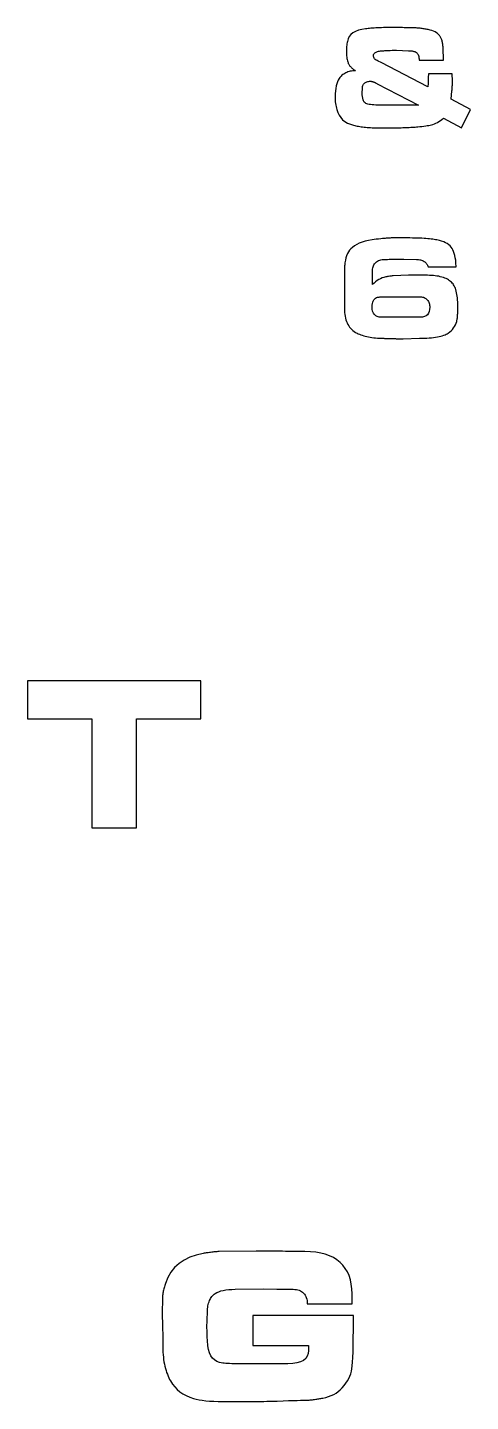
# Model space of a CAD drawing. Header units: metres. Extents: x -11 to 249, y -82 to 6.
# Drawn here: x 82.64 to 97.37, y -39.94 to 5.7 of the extents above; entities that cross this region are included whole.
import ezdxf

# ---------------------------------------------------------------- set-up
doc = ezdxf.new("R2010")
doc.units = ezdxf.units.M

msp = doc.modelspace()

# ---------------------------------------------------------------- linework, layer by layer
for p, q in [((93.4598, 5.52682), (93.3913, 5.46986)), ((93.5425, 5.57443), (93.4598, 5.52682)), ((93.6396, 5.61272), (93.5425, 5.57443)), ((93.7511, 5.64166), (93.6396, 5.61272)), ((93.8768, 5.66127), (93.7511, 5.64166)), ((93.917, 5.6653), (93.8768, 5.66127)), ((93.96, 5.66924), (93.917, 5.6653)), ((94.006, 5.6731), (93.96, 5.66924)), ((94.0549, 5.67688), (94.006, 5.6731)), ((94.1067, 5.68056), (94.0549, 5.67688)), ((94.1614, 5.68416), (94.1067, 5.68056)), ((94.2191, 5.68768), (94.1614, 5.68416)), ((94.2797, 5.69112), (94.2191, 5.68768)), ((94.342, 5.69431), (94.2797, 5.69112)), ((94.405, 5.69707), (94.342, 5.69431)), ((94.4687, 5.6994), (94.405, 5.69707)), ((94.533, 5.70131), (94.4687, 5.6994)), ((94.5979, 5.7028), (94.533, 5.70131)), ((94.6634, 5.70386), (94.5979, 5.7028)), ((94.7296, 5.7045), (94.6634, 5.70386)), ((94.7964, 5.70471), (94.7296, 5.7045)), ((94.8329, 5.70461), (94.7964, 5.70471)), ((94.8718, 5.70432), (94.8329, 5.70461)), ((94.9131, 5.70381), (94.8718, 5.70432)), ((94.9568, 5.70311), (94.9131, 5.70381)), ((95.0029, 5.70221), (94.9568, 5.70311)), ((95.0515, 5.70111), (95.0029, 5.70221)), ((95.1024, 5.69981), (95.0515, 5.70111)), ((95.1558, 5.69832), (95.1024, 5.69981)), ((95.2076, 5.69681), (95.1558, 5.69832)), ((95.2539, 5.69551), (95.2076, 5.69681)), ((95.2946, 5.69441), (95.2539, 5.69551)), ((95.3298, 5.69351), (95.2946, 5.69441)), ((95.3594, 5.69281), (95.3298, 5.69351)), ((95.3835, 5.69231), (95.3594, 5.69281)), ((95.402, 5.69202), (95.3835, 5.69231)), ((95.4507, 5.69168), (95.402, 5.69202)), ((95.486, 5.69098), (95.4507, 5.69168)), ((95.521, 5.68982), (95.486, 5.69098)), ((95.5556, 5.68819), (95.521, 5.68982)), ((95.5898, 5.68608), (95.5556, 5.68819)), ((95.6237, 5.68352), (95.5898, 5.68608)), ((95.6572, 5.6805), (95.6237, 5.68352)), ((95.6902, 5.67699), (95.6572, 5.6805)), ((95.7232, 5.67303), (95.6902, 5.67699)), ((95.7563, 5.66862), (95.7232, 5.67303)), ((95.7895, 5.66373), (95.7563, 5.66862)), ((95.8228, 5.65839), (95.7895, 5.66373)), ((95.8563, 5.65256), (95.8228, 5.65839)), ((95.8899, 5.64629), (95.8563, 5.65256)), ((95.9236, 5.63953), (95.8899, 5.64629)), ((95.9575, 5.63231), (95.9236, 5.63953)), ((96.0221, 5.618), (95.9575, 5.63231)), ((96.0819, 5.60081), (96.0221, 5.618)), ((96.1367, 5.58075), (96.0819, 5.60081)), ((96.1867, 5.55782), (96.1367, 5.58075)), ((96.2317, 5.532), (96.1867, 5.55782)), ((96.2718, 5.5033), (96.2317, 5.532)), ((96.307, 5.47173), (96.2718, 5.5033)), ((93.2439, 5.02995), (93.2414, 4.9843)), ((93.2475, 5.0746), (93.2439, 5.02995)), ((93.2521, 5.11823), (93.2475, 5.0746)), ((93.2577, 5.16083), (93.2521, 5.11823)), ((93.2643, 5.20242), (93.2577, 5.16083)), ((93.2719, 5.243), (93.2643, 5.20242)), ((93.2974, 5.32796), (93.2719, 5.243)), ((93.3372, 5.40358), (93.2974, 5.32796)), ((93.3913, 5.46986), (93.3372, 5.40358)), ((96.3372, 5.43727), (96.307, 5.47173)), ((96.3498, 5.41975), (96.3372, 5.43727)), ((96.3618, 5.40105), (96.3498, 5.41975)), ((96.3732, 5.38115), (96.3618, 5.40105)), ((96.384, 5.36006), (96.3732, 5.38115)), ((96.3942, 5.3378), (96.384, 5.36006)), ((96.4038, 5.31435), (96.3942, 5.3378)), ((96.4129, 5.2897), (96.4038, 5.31435)), ((96.4213, 5.26387), (96.4129, 5.2897)), ((96.4289, 5.23705), (96.4213, 5.26387)), ((96.4355, 5.20937), (96.4289, 5.23705)), ((96.4411, 5.18083), (96.4355, 5.20937)), ((96.4457, 5.15146), (96.4411, 5.18083)), ((96.4493, 5.12125), (96.4457, 5.15146)), ((96.4518, 5.09018), (96.4493, 5.12125)), ((96.4534, 5.05827), (96.4518, 5.09018)), ((96.4539, 5.02551), (96.4534, 5.05827)), ((96.4701, 4.61415), (96.4539, 5.02551)), ((93.2399, 4.93761), (93.2394, 4.88991)), ((93.2394, 4.88991), (93.2401, 4.84442)), ((93.2414, 4.9843), (93.2399, 4.93761)), ((93.2401, 4.84442), (93.2422, 4.80029)), ((93.2422, 4.80029), (93.2458, 4.75751)), ((93.2458, 4.75751), (93.2509, 4.71609)), ((93.2509, 4.71609), (93.2574, 4.67603)), ((93.2574, 4.67603), (93.2653, 4.63733)), ((93.2653, 4.63733), (93.2747, 4.59998)), ((93.2747, 4.59998), (93.2855, 4.564)), ((94.14, 4.76883), (94.1413, 4.78732)), ((94.1425, 4.74046), (94.14, 4.76883)), ((94.1413, 4.78732), (94.1455, 4.80482)), ((94.15, 4.71362), (94.1425, 4.74046)), ((94.1455, 4.80482), (94.1524, 4.82137)), ((94.1625, 4.68831), (94.15, 4.71362)), ((94.1524, 4.82137), (94.162, 4.83693)), ((94.162, 4.83693), (94.1744, 4.85152)), ((94.18, 4.66451), (94.1625, 4.68831)), ((94.1744, 4.85152), (94.1895, 4.86513)), ((94.2025, 4.64224), (94.18, 4.66451)), ((94.1895, 4.86513), (94.2075, 4.87776)), ((94.23, 4.62151), (94.2025, 4.64224)), ((94.2075, 4.87776), (94.2281, 4.88943)), ((94.2281, 4.88943), (94.2514, 4.89992)), ((94.2625, 4.60228), (94.23, 4.62151)), ((94.2514, 4.89992), (94.2774, 4.909)), ((94.3, 4.58459), (94.2625, 4.60228)), ((94.2774, 4.909), (94.3059, 4.91669)), ((94.3977, 4.54123), (94.3, 4.58459)), ((94.3059, 4.91669), (94.337, 4.92297)), ((94.337, 4.92297), (94.3707, 4.92786)), ((94.3707, 4.92786), (94.4069, 4.93135)), ((94.4069, 4.93135), (94.4458, 4.93346)), ((94.4458, 4.93346), (94.4872, 4.93416)), ((94.4872, 4.93416), (94.5157, 4.93715)), ((94.5157, 4.93715), (94.5511, 4.93976)), ((94.5511, 4.93976), (94.5934, 4.94196)), ((94.5934, 4.94196), (94.6425, 4.94376)), ((94.6425, 4.94376), (94.6985, 4.94516)), ((94.6985, 4.94516), (94.7613, 4.94615)), ((94.7613, 4.94615), (94.8311, 4.94675)), ((94.8311, 4.94675), (94.9076, 4.94695)), ((94.9076, 4.94695), (95.301, 4.93416)), ((95.301, 4.93416), (95.3237, 4.93388)), ((95.3237, 4.93388), (95.3457, 4.93304)), ((95.3457, 4.93304), (95.3671, 4.93167)), ((95.3671, 4.93167), (95.3878, 4.92975)), ((95.3878, 4.92975), (95.4078, 4.92726)), ((95.4078, 4.92726), (95.4271, 4.92422)), ((95.4271, 4.92422), (95.4458, 4.92065)), ((95.4458, 4.92065), (95.4637, 4.91652)), ((95.4637, 4.91652), (95.4808, 4.91196)), ((95.4808, 4.91196), (95.4968, 4.90712)), ((95.4968, 4.90712), (95.5117, 4.90198)), ((95.5117, 4.90198), (95.5255, 4.89653)), ((95.5255, 4.89653), (95.5381, 4.89079)), ((95.5381, 4.89079), (95.5497, 4.88475)), ((95.5497, 4.88475), (95.5602, 4.87842)), ((95.5602, 4.87842), (95.5695, 4.8718)), ((95.5695, 4.8718), (95.5899, 4.85294)), ((95.5899, 4.85294), (95.6075, 4.83026)), ((95.6075, 4.83026), (95.6224, 4.80379)), ((95.6224, 4.80379), (95.6346, 4.77348)), ((95.6346, 4.77348), (95.6441, 4.73936)), ((95.6441, 4.73936), (95.6509, 4.70145)), ((95.6509, 4.70145), (95.655, 4.6597)), ((95.655, 4.6597), (95.6563, 4.61415)), ((95.6563, 4.61415), (96.4701, 4.61415)), ((93.0929, 4.1152), (93.0668, 4.09105)), ((93.121, 4.13791), (93.0929, 4.1152)), ((93.1512, 4.15916), (93.121, 4.13791)), ((93.1834, 4.17899), (93.1512, 4.15916)), ((93.2176, 4.19736), (93.1834, 4.17899)), ((93.2536, 4.2139), (93.2176, 4.19736)), ((93.2911, 4.22824), (93.2536, 4.2139)), ((93.2855, 4.564), (93.2943, 4.53802)), ((93.3299, 4.24037), (93.2911, 4.22824)), ((93.2943, 4.53802), (93.3046, 4.51308)), ((93.3046, 4.51308), (93.3164, 4.48914)), ((93.3164, 4.48914), (93.3296, 4.46622)), ((93.3296, 4.46622), (93.3442, 4.44432)), ((93.3702, 4.25031), (93.3299, 4.24037)), ((93.3442, 4.44432), (93.3602, 4.42345)), ((93.3602, 4.42345), (93.3777, 4.40359)), ((93.412, 4.25803), (93.3702, 4.25031)), ((93.3777, 4.40359), (93.3967, 4.38475)), ((93.3967, 4.38475), (93.4103, 4.37045)), ((93.4103, 4.37045), (93.4253, 4.35606)), ((93.4552, 4.26353), (93.412, 4.25803)), ((93.4253, 4.35606), (93.4418, 4.34158)), ((93.4418, 4.34158), (93.4598, 4.32703)), ((93.4998, 4.26685), (93.4552, 4.26353)), ((93.4598, 4.32703), (93.4791, 4.31239)), ((93.4791, 4.31239), (93.4999, 4.29767)), ((93.5459, 4.26796), (93.4998, 4.26685)), ((93.4999, 4.29767), (93.5222, 4.28285)), ((93.5222, 4.28285), (93.5459, 4.26796)), ((95.9493, 3.73097), (94.3977, 4.54123)), ((95.9683, 4.16872), (95.9642, 4.04811)), ((96.7604, 4.16872), (95.9683, 4.16872)), ((96.7631, 3.93221), (96.7604, 4.16872)), ((92.8841, 3.68277), (92.8735, 3.59747)), ((92.8989, 3.76144), (92.8841, 3.68277)), ((92.918, 3.83351), (92.8989, 3.76144)), ((92.9413, 3.89894), (92.918, 3.83351)), ((92.9688, 3.95776), (92.9413, 3.89894)), ((93.0006, 4.00995), (92.9688, 3.95776)), ((93.0206, 4.03844), (93.0006, 4.00995)), ((93.0427, 4.06546), (93.0206, 4.03844)), ((93.0668, 4.09105), (93.0427, 4.06546)), ((93.7656, 3.54193), (93.771, 3.66193)), ((93.771, 3.66193), (93.7721, 3.69296)), ((93.7721, 3.69296), (93.7754, 3.722)), ((93.7754, 3.722), (93.7808, 3.74904)), ((93.7808, 3.74904), (93.7883, 3.77406)), ((93.7883, 3.77406), (93.798, 3.7971)), ((93.798, 3.7971), (93.8099, 3.81812)), ((93.8099, 3.81812), (93.824, 3.83714)), ((93.824, 3.83714), (93.8402, 3.85417)), ((93.8402, 3.85417), (93.8584, 3.86919)), ((93.8584, 3.86919), (93.8784, 3.8822)), ((93.8784, 3.8822), (93.9003, 3.89322)), ((93.9003, 3.89322), (93.924, 3.90222)), ((93.924, 3.90222), (93.9495, 3.90924)), ((93.9495, 3.90924), (93.9768, 3.91425)), ((93.9768, 3.91425), (94.0059, 3.91725)), ((94.0059, 3.91725), (94.0369, 3.91824)), ((94.0369, 3.91824), (94.0477, 3.91801)), ((94.0477, 3.91801), (94.0586, 3.91731)), ((94.0586, 3.91731), (94.0694, 3.91615)), ((94.0694, 3.91615), (94.0803, 3.91452)), ((94.0803, 3.91452), (94.0911, 3.91241)), ((94.0911, 3.91241), (94.102, 3.90985)), ((94.102, 3.90985), (94.1128, 3.90683)), ((94.1128, 3.90683), (94.1237, 3.90332)), ((94.1237, 3.90332), (94.1344, 3.89958)), ((94.1344, 3.89958), (94.1447, 3.8958)), ((94.1447, 3.8958), (94.1547, 3.89197)), ((94.1547, 3.89197), (94.1644, 3.88809)), ((94.1644, 3.88809), (94.1737, 3.88419)), ((94.1737, 3.88419), (94.1827, 3.88022)), ((94.1827, 3.88022), (94.1913, 3.87622)), ((94.1913, 3.87622), (94.1996, 3.87216)), ((94.1996, 3.87216), (94.2078, 3.86807)), ((94.2078, 3.86807), (94.2244, 3.8596)), ((94.2244, 3.8596), (94.2329, 3.85526)), ((94.2329, 3.85526), (94.25, 3.84628)), ((94.25, 3.84628), (94.2674, 3.83698)), ((94.2674, 3.83698), (95.6346, 3.11913)), ((95.9601, 3.84177), (95.9493, 3.73097)), ((95.9602, 3.86208), (95.9601, 3.84177)), ((95.9603, 3.88246), (95.9602, 3.86208)), ((95.9605, 3.90292), (95.9603, 3.88246)), ((95.9608, 3.92349), (95.9605, 3.90292)), ((95.9612, 3.94414), (95.9608, 3.92349)), ((95.9617, 3.96486), (95.9612, 3.94414)), ((95.9622, 3.98567), (95.9617, 3.96486)), ((95.9629, 4.00655), (95.9622, 3.98567)), ((95.9642, 4.04811), (95.9629, 4.00655)), ((96.7563, 3.64983), (96.7576, 3.6636)), ((96.7576, 3.6636), (96.7587, 3.67743)), ((96.7587, 3.67743), (96.7596, 3.6913)), ((96.7596, 3.6913), (96.7604, 3.7052)), ((96.7604, 3.7052), (96.761, 3.71916)), ((96.761, 3.71916), (96.7616, 3.73317)), ((96.7616, 3.73317), (96.762, 3.74721)), ((96.762, 3.74721), (96.7624, 3.76129)), ((96.7624, 3.76129), (96.7627, 3.77542)), ((96.7627, 3.77542), (96.7629, 3.7896)), ((96.7629, 3.7896), (96.7631, 3.8038)), ((96.7631, 3.81805), (96.7631, 3.93221)), ((96.7631, 3.8038), (96.7631, 3.81805)), ((92.8671, 3.50555), (92.865, 3.40701)), ((92.865, 3.40701), (92.8658, 3.34862)), ((92.8658, 3.34862), (92.8684, 3.29158)), ((92.8735, 3.59747), (92.8671, 3.50555)), ((92.8684, 3.29158), (92.8726, 3.2359)), ((92.8726, 3.2359), (92.8786, 3.18159)), ((93.7675, 3.47189), (93.7656, 3.54193)), ((93.7734, 3.409), (93.7675, 3.47189)), ((93.7831, 3.35327), (93.7734, 3.409)), ((93.7968, 3.3047), (93.7831, 3.35327)), ((93.8143, 3.26328), (93.7968, 3.3047)), ((93.8358, 3.22902), (93.8143, 3.26328)), ((93.8611, 3.20192), (93.8358, 3.22902)), ((93.8904, 3.18196), (93.8611, 3.20192)), ((96.7197, 3.326), (96.7495, 3.59512)), ((97.368, 2.98077), (96.7197, 3.326)), ((96.7495, 3.59512), (96.7515, 3.60873)), ((96.7515, 3.60873), (96.7533, 3.62239)), ((96.7533, 3.62239), (96.7549, 3.63609)), ((96.7549, 3.63609), (96.7563, 3.64983)), ((92.8786, 3.18159), (92.8862, 3.12863)), ((92.8862, 3.12863), (92.8955, 3.07703)), ((92.8955, 3.07703), (92.9065, 3.02678)), ((92.9065, 3.02678), (92.9192, 2.97789)), ((92.9192, 2.97789), (92.9523, 2.87885)), ((92.9523, 2.87885), (92.9959, 2.78947)), ((92.9959, 2.78947), (93.05, 2.70978)), ((93.9191, 3.16919), (93.8904, 3.18196)), ((93.9538, 3.15811), (93.9191, 3.16919)), ((93.9944, 3.14874), (93.9538, 3.15811)), ((94.041, 3.14108), (93.9944, 3.14874)), ((94.0934, 3.13512), (94.041, 3.14108)), ((94.1518, 3.13086), (94.0934, 3.13512)), ((94.2162, 3.1283), (94.1518, 3.13086)), ((94.2864, 3.12744), (94.2162, 3.1283)), ((95.5804, 3.12744), (94.2864, 3.12744)), ((95.6346, 3.11913), (95.5804, 3.12744)), ((97.0669, 2.37225), (97.368, 2.98077)), ((93.05, 2.70978), (93.1146, 2.63977)), ((93.1146, 2.63977), (93.1897, 2.57942)), ((93.1897, 2.57942), (93.2753, 2.52876)), ((93.2753, 2.52876), (93.3714, 2.48776)), ((93.3714, 2.48776), (93.4781, 2.45645)), ((93.4781, 2.45645), (93.5162, 2.44717)), ((93.5162, 2.44717), (93.556, 2.43837)), ((93.556, 2.43837), (93.5974, 2.43002)), ((93.5974, 2.43002), (93.6405, 2.42215)), ((93.6405, 2.42215), (93.6852, 2.41473)), ((93.6852, 2.41473), (93.7316, 2.40781)), ((93.7316, 2.40781), (93.7797, 2.40134)), ((93.7797, 2.40134), (93.8294, 2.39532)), ((93.8294, 2.39532), (93.8807, 2.38992)), ((93.8807, 2.38992), (93.9335, 2.38522)), ((93.9335, 2.38522), (93.988, 2.38126)), ((93.988, 2.38126), (94.044, 2.37802)), ((94.044, 2.37802), (94.1016, 2.37549)), ((94.1016, 2.37549), (94.1607, 2.37369)), ((94.1607, 2.37369), (94.2214, 2.3726)), ((94.2214, 2.3726), (94.2837, 2.37225)), ((94.2837, 2.37225), (94.7015, 2.37225)), ((94.7015, 2.37225), (94.7798, 2.37238)), ((94.7798, 2.37238), (94.8545, 2.37276)), ((94.8545, 2.37276), (94.9257, 2.37338)), ((94.9257, 2.37338), (94.9935, 2.37428)), ((94.9935, 2.37428), (95.0576, 2.37541)), ((95.0576, 2.37541), (95.1183, 2.37682)), ((95.1183, 2.37682), (95.1755, 2.37846)), ((95.1755, 2.37846), (95.2291, 2.38037)), ((95.2291, 2.38037), (95.2805, 2.38252)), ((95.2805, 2.38252), (95.3311, 2.38493)), ((95.3311, 2.38493), (95.3807, 2.3876)), ((95.3807, 2.3876), (95.4295, 2.39052)), ((95.4295, 2.39052), (95.4774, 2.39369)), ((95.4774, 2.39369), (95.5243, 2.39711)), ((95.5243, 2.39711), (95.5704, 2.40079)), ((95.5704, 2.40079), (95.6156, 2.40472)), ((95.6156, 2.40472), (95.6868, 2.41226)), ((95.6868, 2.41226), (95.754, 2.41997)), ((95.754, 2.41997), (95.8171, 2.42784)), ((95.8171, 2.42784), (95.8761, 2.43588)), ((95.8761, 2.43588), (95.931, 2.44409)), ((95.931, 2.44409), (95.9819, 2.45247)), ((95.9819, 2.45247), (96.0287, 2.46101)), ((96.0287, 2.46101), (96.0714, 2.46973)), ((96.0714, 2.46973), (96.1186, 2.48381)), ((96.1186, 2.48381), (96.1665, 2.50171)), ((96.1665, 2.50171), (96.2152, 2.52341)), ((96.2152, 2.52341), (96.2646, 2.54892)), ((96.2646, 2.54892), (96.3149, 2.57823)), ((96.3149, 2.57823), (96.3659, 2.61136)), ((96.3659, 2.61136), (96.4176, 2.6483)), ((96.4176, 2.6483), (96.4701, 2.68904)), ((96.4701, 2.68904), (97.0669, 2.37225)), ((94.1003, -1.34819), (93.9793, -1.37015)), ((94.2301, -1.3309), (94.1003, -1.34819)), ((94.3117, -1.32263), (94.2301, -1.3309)), ((94.3828, -1.31546), (94.3117, -1.32263)), ((94.4436, -1.30939), (94.3828, -1.31546)), ((94.4939, -1.30441), (94.4436, -1.30939)), ((94.5338, -1.30055), (94.4939, -1.30441)), ((94.5632, -1.29779), (94.5338, -1.30055)), ((94.5822, -1.29614), (94.5632, -1.29779)), ((94.5909, -1.29559), (94.5822, -1.29614)), ((94.6181, -1.29367), (94.5909, -1.29559)), ((94.6454, -1.29202), (94.6181, -1.29367)), ((94.673, -1.29062), (94.6454, -1.29202)), ((94.7007, -1.28947), (94.673, -1.29062)), ((94.7286, -1.28857), (94.7007, -1.28947)), ((94.7567, -1.28793), (94.7286, -1.28857)), ((94.7849, -1.28755), (94.7567, -1.28793)), ((94.8133, -1.28743), (94.7849, -1.28755)), ((95.1632, -1.28743), (94.8133, -1.28743)), ((95.2601, -1.28769), (95.1632, -1.28743)), ((95.3529, -1.28845), (95.2601, -1.28769)), ((95.4414, -1.28972), (95.3529, -1.28845)), ((95.5257, -1.2915), (95.4414, -1.28972)), ((95.6058, -1.29379), (95.5257, -1.2915)), ((95.6818, -1.29659), (95.6058, -1.29379)), ((95.7535, -1.2999), (95.6818, -1.29659)), ((95.821, -1.30371), (95.7535, -1.2999)), ((95.885, -1.30803), (95.821, -1.30371)), ((95.9461, -1.31287), (95.885, -1.30803)), ((96.0042, -1.31821), (95.9461, -1.31287)), ((96.0594, -1.32407), (96.0042, -1.31821)), ((96.1117, -1.33043), (96.0594, -1.32407)), ((96.1611, -1.33731), (96.1117, -1.33043)), ((96.2075, -1.3447), (96.1611, -1.33731)), ((96.251, -1.35258), (96.2075, -1.3447)), ((96.3326, -1.37001), (96.251, -1.35258)), ((93.2773, -1.8092), (93.2489, -1.87595)), ((93.3106, -1.74821), (93.2773, -1.8092)), ((93.349, -1.69302), (93.3106, -1.74821)), ((93.3923, -1.6436), (93.349, -1.69302)), ((93.4407, -1.59995), (93.3923, -1.6436)), ((93.5082, -1.54997), (93.4407, -1.59995)), ((93.5846, -1.50467), (93.5082, -1.54997)), ((93.67, -1.46404), (93.5846, -1.50467)), ((93.7642, -1.42807), (93.67, -1.46404)), ((93.8673, -1.39677), (93.7642, -1.42807)), ((93.9793, -1.37015), (93.8673, -1.39677)), ((96.4078, -1.39108), (96.3326, -1.37001)), ((96.4767, -1.4158), (96.4078, -1.39108)), ((96.5392, -1.44418), (96.4767, -1.4158)), ((96.5954, -1.4762), (96.5392, -1.44418)), ((96.6452, -1.51187), (96.5954, -1.4762)), ((96.6886, -1.55118), (96.6452, -1.51187)), ((96.7257, -1.59415), (96.6886, -1.55118)), ((96.7555, -1.63724), (96.7257, -1.59415)), ((96.7823, -1.68645), (96.7555, -1.63724)), ((96.8063, -1.74174), (96.7823, -1.68645)), ((96.8275, -1.80316), (96.8063, -1.74174)), ((96.8457, -1.8707), (96.8275, -1.80316)), ((93.1778, -2.27086), (93.1768, -2.3017)), ((93.1793, -2.24123), (93.1778, -2.27086)), ((93.1813, -2.21278), (93.1793, -2.24123)), ((93.1837, -2.18552), (93.1813, -2.21278)), ((93.1866, -2.15944), (93.1837, -2.18552)), ((93.19, -2.13457), (93.1866, -2.15944)), ((93.1938, -2.11087), (93.19, -2.13457)), ((93.2072, -2.02678), (93.1938, -2.11087)), ((93.2256, -1.94849), (93.2072, -2.02678)), ((93.2489, -1.87595), (93.2256, -1.94849)), ((94.1174, -2.28557), (94.1258, -2.24878)), ((94.1258, -2.24878), (94.1375, -2.21426)), ((94.1375, -2.21426), (94.1526, -2.18202)), ((94.1526, -2.18202), (94.171, -2.15205)), ((94.171, -2.15205), (94.1928, -2.12434)), ((94.1928, -2.12434), (94.2179, -2.09891)), ((94.2179, -2.09891), (94.2461, -2.07611)), ((94.2461, -2.07611), (94.2773, -2.05637)), ((94.2773, -2.05637), (94.3114, -2.03966)), ((94.3114, -2.03966), (94.3484, -2.02597)), ((94.3484, -2.02597), (94.3884, -2.01534)), ((94.3884, -2.01534), (94.4313, -2.00775)), ((94.4313, -2.00775), (94.4771, -2.00319)), ((94.4771, -2.00319), (94.5258, -2.00166)), ((94.5258, -2.00166), (94.5598, -1.99986)), ((94.5598, -1.99986), (94.6065, -1.99831)), ((94.6065, -1.99831), (94.6656, -1.99699)), ((94.6656, -1.99699), (94.7374, -1.99591)), ((94.7374, -1.99591), (94.8216, -1.99507)), ((94.8216, -1.99507), (94.9184, -1.99446)), ((94.9184, -1.99446), (95.0278, -1.99411)), ((95.0278, -1.99411), (95.1497, -1.99399)), ((95.1497, -1.99399), (95.5701, -2.00166)), ((95.5701, -2.00166), (95.6073, -2.00269)), ((95.6073, -2.00269), (95.6429, -2.00574)), ((95.6429, -2.00574), (95.6768, -2.01083)), ((95.6768, -2.01083), (95.7091, -2.01796)), ((95.7091, -2.01796), (95.7399, -2.02711)), ((95.7399, -2.02711), (95.769, -2.03831)), ((95.769, -2.03831), (95.7965, -2.05156)), ((95.7965, -2.05156), (95.8224, -2.06683)), ((95.8224, -2.06683), (95.8465, -2.08391)), ((95.8465, -2.08391), (95.8687, -2.1026)), ((95.8687, -2.1026), (95.8889, -2.12288)), ((95.8889, -2.12288), (95.9072, -2.14476)), ((95.9072, -2.14476), (95.9235, -2.16826)), ((95.9235, -2.16826), (95.9379, -2.19336)), ((95.9379, -2.19336), (95.9503, -2.22005)), ((95.9503, -2.22005), (95.9608, -2.24835)), ((95.9608, -2.24835), (96.8939, -2.24835)), ((96.861, -1.94432), (96.8457, -1.8707)), ((96.8735, -2.02406), (96.861, -1.94432)), ((96.8831, -2.10991), (96.8735, -2.02406)), ((96.8939, -2.24835), (96.8831, -2.10991)), ((93.1752, -2.45804), (93.1749, -2.51562)), ((93.1749, -2.51562), (93.1749, -2.54326)), ((93.1749, -2.54326), (93.1749, -3.44789)), ((93.1756, -2.3974), (93.1752, -2.45804)), ((93.1762, -2.33371), (93.1756, -2.3974)), ((93.1768, -2.3017), (93.1762, -2.33371)), ((94.108, -2.58778), (94.1107, -2.36595)), ((94.108, -2.83427), (94.108, -2.58778)), ((94.1107, -2.36595), (94.1124, -2.32462)), ((94.1124, -2.32462), (94.1174, -2.28557)), ((94.2639, -2.70479), (94.2107, -2.74329)), ((94.3182, -2.67094), (94.2639, -2.70479)), ((94.3737, -2.64177), (94.3182, -2.67094)), ((94.4305, -2.61725), (94.3737, -2.64177)), ((94.4884, -2.59738), (94.4305, -2.61725)), ((94.5475, -2.58218), (94.4884, -2.59738)), ((94.5541, -2.5807), (94.5475, -2.58218)), ((94.563, -2.57896), (94.5541, -2.5807)), ((94.5744, -2.57697), (94.563, -2.57896)), ((94.5882, -2.57472), (94.5744, -2.57697)), ((94.6042, -2.57224), (94.5882, -2.57472)), ((94.6227, -2.56949), (94.6042, -2.57224)), ((94.6436, -2.56648), (94.6227, -2.56949)), ((94.6901, -2.56001), (94.6436, -2.56648)), ((94.7301, -2.55458), (94.6901, -2.56001)), ((94.7614, -2.55051), (94.7301, -2.55458)), ((94.7736, -2.54898), (94.7614, -2.55051)), ((94.7837, -2.54779), (94.7736, -2.54898)), ((94.7916, -2.54695), (94.7837, -2.54779)), ((95.3043, -2.52902), (94.7916, -2.54695)), ((95.9336, -2.52902), (95.3043, -2.52902)), ((96.0022, -2.52994), (95.9336, -2.52902)), ((96.0685, -2.53268), (96.0022, -2.52994)), ((96.1323, -2.53726), (96.0685, -2.53268)), ((96.1937, -2.54367), (96.1323, -2.53726)), ((96.2527, -2.55193), (96.1937, -2.54367)), ((96.3092, -2.562), (96.2527, -2.55193)), ((96.3634, -2.5739), (96.3092, -2.562)), ((96.4151, -2.58763), (96.3634, -2.5739)), ((96.4643, -2.60315), (96.4151, -2.58763)), ((96.511, -2.62042), (96.4643, -2.60315)), ((96.555, -2.63943), (96.511, -2.62042)), ((96.5965, -2.66019), (96.555, -2.63943)), ((96.6354, -2.68269), (96.5965, -2.66019)), ((96.6717, -2.70694), (96.6354, -2.68269)), ((96.7054, -2.73293), (96.6717, -2.70694)), ((96.7366, -2.76067), (96.7054, -2.73293)), ((94.1588, -2.78645), (94.108, -2.83427)), ((94.2107, -2.74329), (94.1588, -2.78645)), ((96.7615, -2.78551), (96.7366, -2.76067)), ((96.785, -2.81372), (96.7615, -2.78551)), ((96.8068, -2.84529), (96.785, -2.81372)), ((96.8271, -2.88023), (96.8068, -2.84529)), ((96.8458, -2.91853), (96.8271, -2.88023)), ((96.8629, -2.96021), (96.8458, -2.91853)), ((96.8785, -3.00522), (96.8629, -2.96021)), ((96.8925, -3.05362), (96.8785, -3.00522)), ((96.9049, -3.10541), (96.8925, -3.05362)), ((96.9157, -3.16066), (96.9049, -3.10541)), ((96.9248, -3.21935), (96.9157, -3.16066)), ((93.1749, -3.44789), (93.1803, -3.69521)), ((94.0945, -3.56877), (94.0968, -3.51564)), ((94.0993, -3.65147), (94.0945, -3.56877)), ((94.0968, -3.51564), (94.1038, -3.46706)), ((94.1138, -3.72316), (94.0993, -3.65147)), ((94.1038, -3.46706), (94.1154, -3.42299)), ((94.1154, -3.42299), (94.1317, -3.38345)), ((94.1317, -3.38345), (94.1527, -3.34845)), ((94.1527, -3.34845), (94.1784, -3.31798)), ((94.1784, -3.31798), (94.2087, -3.29202)), ((94.2087, -3.29202), (94.2437, -3.27061)), ((94.2437, -3.27061), (94.2579, -3.26483)), ((94.2579, -3.26483), (94.2735, -3.25983)), ((94.2735, -3.25983), (94.2904, -3.2556)), ((94.2904, -3.2556), (94.3087, -3.25214)), ((94.3087, -3.25214), (94.3284, -3.24944)), ((94.3284, -3.24944), (94.3494, -3.24751)), ((94.3494, -3.24751), (94.3718, -3.24635)), ((94.3718, -3.24635), (94.3956, -3.24597)), ((94.3956, -3.24597), (94.6505, -3.24326)), ((94.6505, -3.24326), (95.7057, -3.24326)), ((95.7057, -3.24326), (95.7395, -3.24483)), ((95.7395, -3.24483), (95.7715, -3.24956)), ((95.7715, -3.24956), (95.8019, -3.25743)), ((95.8019, -3.25743), (95.8305, -3.26845)), ((95.8305, -3.26845), (95.8575, -3.28262)), ((95.8575, -3.28262), (95.8827, -3.29996)), ((95.8827, -3.29996), (95.9063, -3.32043)), ((95.9063, -3.32043), (95.9281, -3.34406)), ((95.9281, -3.34406), (95.9479, -3.36984)), ((95.9479, -3.36984), (95.965, -3.39682)), ((95.965, -3.39682), (95.9794, -3.42499)), ((95.9794, -3.42499), (95.9912, -3.45435)), ((95.9912, -3.45435), (96.0004, -3.48491)), ((96.0004, -3.48491), (96.007, -3.51666)), ((96.007, -3.51666), (96.011, -3.54959)), ((96.0123, -3.58372), (96.0074, -3.66289)), ((96.011, -3.54959), (96.0123, -3.58372)), ((96.9322, -3.28149), (96.9248, -3.21935)), ((96.938, -3.34709), (96.9322, -3.28149)), ((96.9421, -3.41614), (96.938, -3.34709)), ((96.9446, -3.48863), (96.9421, -3.41614)), ((96.9443, -3.69067), (96.9449, -3.65059)), ((96.9454, -3.56458), (96.9446, -3.48863)), ((96.9449, -3.65059), (96.9453, -3.60857)), ((96.9453, -3.60857), (96.9454, -3.56458)), ((93.1803, -3.69521), (93.1819, -3.76253)), ((93.1819, -3.76253), (93.187, -3.82726)), ((93.187, -3.82726), (93.1955, -3.88939)), ((93.1955, -3.88939), (93.2074, -3.94894)), ((93.2074, -3.94894), (93.2226, -4.00591)), ((93.2226, -4.00591), (93.2413, -4.06027)), ((93.2413, -4.06027), (93.2633, -4.11206)), ((94.1379, -3.78381), (94.1138, -3.72316)), ((94.1718, -3.83344), (94.1379, -3.78381)), ((94.2152, -3.87202), (94.1718, -3.83344)), ((94.2684, -3.8996), (94.2152, -3.87202)), ((94.3312, -3.91614), (94.2684, -3.8996)), ((94.4037, -3.92165), (94.3312, -3.91614)), ((94.6478, -3.92165), (94.4037, -3.92165)), ((95.0547, -3.92421), (94.6478, -3.92165)), ((95.5077, -3.92421), (95.0547, -3.92421)), ((95.7003, -3.92149), (95.5077, -3.92421)), ((95.7734, -3.91621), (95.7003, -3.92149)), ((95.8368, -3.90038), (95.7734, -3.91621)), ((95.8904, -3.87399), (95.8368, -3.90038)), ((95.9343, -3.83705), (95.8904, -3.87399)), ((95.9684, -3.78955), (95.9343, -3.83705)), ((95.9928, -3.73151), (95.9684, -3.78955)), ((96.0074, -3.66289), (95.9928, -3.73151)), ((96.89, -4.11641), (96.9075, -4.05782)), ((96.9075, -4.05782), (96.9127, -4.03746)), ((96.9127, -4.03746), (96.9175, -4.01593)), ((96.9175, -4.01593), (96.9218, -3.99319)), ((96.9218, -3.99319), (96.9258, -3.96927)), ((96.9258, -3.96927), (96.9293, -3.94415)), ((96.9293, -3.94415), (96.9324, -3.91785)), ((96.9324, -3.91785), (96.935, -3.89035)), ((96.935, -3.89035), (96.9373, -3.86165)), ((96.9373, -3.86165), (96.9392, -3.83138)), ((96.9392, -3.83138), (96.9408, -3.79913)), ((96.9408, -3.79913), (96.9422, -3.76494)), ((96.9422, -3.76494), (96.9434, -3.72878)), ((96.9434, -3.72878), (96.9443, -3.69067)), ((93.2633, -4.11206), (93.2887, -4.16125)), ((93.2887, -4.16125), (93.3173, -4.20769)), ((93.3173, -4.20769), (93.3486, -4.25119)), ((93.3486, -4.25119), (93.3827, -4.29176)), ((93.3827, -4.29176), (93.4196, -4.32941)), ((93.4196, -4.32941), (93.4594, -4.36412)), ((93.4594, -4.36412), (93.5019, -4.39592)), ((93.5019, -4.39592), (93.5472, -4.42477)), ((93.5472, -4.42477), (93.5953, -4.4507)), ((93.5953, -4.4507), (93.6362, -4.46988)), ((93.6362, -4.46988), (93.679, -4.48805)), ((93.679, -4.48805), (93.7235, -4.5052)), ((93.7235, -4.5052), (93.7699, -4.52135)), ((93.7699, -4.52135), (93.8181, -4.53645)), ((93.8181, -4.53645), (93.8681, -4.55055)), ((93.8681, -4.55055), (93.92, -4.56363)), ((93.92, -4.56363), (93.9737, -4.5757)), ((96.2645, -4.57289), (96.3235, -4.56084)), ((96.3235, -4.56084), (96.3784, -4.54785)), ((96.3784, -4.54785), (96.4293, -4.53394)), ((96.4293, -4.53394), (96.4761, -4.51907)), ((96.4761, -4.51907), (96.5189, -4.50328)), ((96.5189, -4.50328), (96.5575, -4.48654)), ((96.5575, -4.48654), (96.5921, -4.46886)), ((96.5921, -4.46886), (96.6226, -4.45026)), ((96.6226, -4.45026), (96.6763, -4.41074)), ((96.6763, -4.41074), (96.7249, -4.3685)), ((96.7249, -4.3685), (96.7682, -4.32353)), ((96.7682, -4.32353), (96.8064, -4.27585)), ((96.8064, -4.27585), (96.8394, -4.22542)), ((96.8394, -4.22542), (96.8673, -4.17229)), ((96.8673, -4.17229), (96.89, -4.11641)), ((93.9737, -4.5757), (94.0294, -4.58652)), ((94.0294, -4.58652), (94.0872, -4.5959)), ((94.0872, -4.5959), (94.1472, -4.60385)), ((94.1472, -4.60385), (94.2094, -4.61034)), ((94.2094, -4.61034), (94.2737, -4.6154)), ((94.2737, -4.6154), (94.3402, -4.619)), ((94.3402, -4.619), (94.4088, -4.62117)), ((94.4088, -4.62117), (94.4796, -4.62189)), ((94.4796, -4.62189), (94.4893, -4.62207)), ((94.4893, -4.62207), (94.5103, -4.62259)), ((94.5103, -4.62259), (94.5861, -4.62469)), ((94.5861, -4.62469), (94.707, -4.62819)), ((94.707, -4.62819), (94.873, -4.63309)), ((94.873, -4.63309), (94.8977, -4.63374)), ((94.8977, -4.63374), (94.9245, -4.63432)), ((94.9245, -4.63432), (94.9533, -4.6348)), ((94.9533, -4.6348), (94.9842, -4.63519)), ((94.9842, -4.63519), (95.0171, -4.6355)), ((95.0171, -4.6355), (95.052, -4.63571)), ((95.052, -4.63571), (95.0889, -4.63585)), ((95.0889, -4.63585), (95.1279, -4.63589)), ((95.1279, -4.63589), (95.6732, -4.61922)), ((95.6732, -4.61922), (95.7584, -4.61848)), ((95.7584, -4.61848), (95.8403, -4.61632)), ((95.8403, -4.61632), (95.9191, -4.6127)), ((95.9191, -4.6127), (95.9946, -4.60764)), ((95.9946, -4.60764), (96.0669, -4.60112)), ((96.0669, -4.60112), (96.136, -4.59315)), ((96.136, -4.59315), (96.2019, -4.58376)), ((96.2019, -4.58376), (96.2645, -4.57289)), ((88.4064, -15.9986), (82.6366, -15.9986)), ((82.6366, -15.9986), (82.6366, -17.2581)), ((88.4064, -17.2581), (88.4064, -15.9986)), ((82.6366, -17.2581), (84.7769, -17.2581)), ((84.7769, -17.2581), (84.7769, -20.8869)), ((86.2661, -20.8869), (86.2661, -17.2581)), ((86.2661, -17.2581), (88.4064, -17.2581)), ((84.7769, -20.8869), (86.2661, -20.8869)), ((88.0345, -35.1481), (87.8436, -35.2414)), ((88.248, -35.0754), (88.0345, -35.1481)), ((88.4839, -35.0233), (88.248, -35.0754)), ((88.5141, -35.0182), (88.4839, -35.0233)), ((88.5455, -35.0131), (88.5141, -35.0182)), ((88.5784, -35.008), (88.5455, -35.0131)), ((88.6125, -35.0029), (88.5784, -35.008)), ((88.6481, -34.9978), (88.6125, -35.0029)), ((88.6849, -34.9927), (88.6481, -34.9978)), ((88.7231, -34.9876), (88.6849, -34.9927)), ((88.7626, -34.9825), (88.7231, -34.9876)), ((88.8017, -34.9778), (88.7626, -34.9825)), ((88.8385, -34.9736), (88.8017, -34.9778)), ((88.8731, -34.9701), (88.8385, -34.9736)), ((88.9055, -34.9672), (88.8731, -34.9701)), ((88.9357, -34.965), (88.9055, -34.9672)), ((88.9636, -34.9634), (88.9357, -34.965)), ((88.9894, -34.9624), (88.9636, -34.9634)), ((89.0128, -34.9621), (88.9894, -34.9624)), ((90.2417, -34.9429), (89.0128, -34.9621)), ((90.3356, -34.943), (90.2417, -34.9429)), ((90.4304, -34.9434), (90.3356, -34.943)), ((90.5259, -34.9439), (90.4304, -34.9434)), ((90.6221, -34.9447), (90.5259, -34.9439)), ((90.7192, -34.9457), (90.6221, -34.9447)), ((90.8169, -34.947), (90.7192, -34.9457)), ((90.9155, -34.9484), (90.8169, -34.947)), ((91.1152, -34.9519), (90.9155, -34.9484)), ((91.2172, -34.9536), (91.1152, -34.9519)), ((91.3207, -34.9552), (91.2172, -34.9536)), ((91.4258, -34.9567), (91.3207, -34.9552)), ((91.5323, -34.9582), (91.4258, -34.9567)), ((91.6404, -34.9596), (91.5323, -34.9582)), ((91.75, -34.9609), (91.6404, -34.9596)), ((91.8612, -34.9621), (91.75, -34.9609)), ((92.0476, -34.9677), (91.8612, -34.9621)), ((92.2225, -34.9844), (92.0476, -34.9677)), ((92.3859, -35.0123), (92.2225, -34.9844)), ((92.5376, -35.0514), (92.3859, -35.0123)), ((92.6778, -35.1016), (92.5376, -35.0514)), ((92.8064, -35.1629), (92.6778, -35.1016)), ((87.5292, -35.4901), (87.4058, -35.6453)), ((87.6752, -35.3554), (87.5292, -35.4901)), ((87.8436, -35.2414), (87.6752, -35.3554)), ((92.9235, -35.2354), (92.8064, -35.1629)), ((93.0289, -35.3191), (92.9235, -35.2354)), ((93.1224, -35.4135), (93.0289, -35.3191)), ((93.2034, -35.5183), (93.1224, -35.4135)), ((93.2719, -35.6335), (93.2034, -35.5183)), ((87.2128, -36.0553), (87.2001, -36.0926)), ((87.2265, -36.0177), (87.2128, -36.0553)), ((87.3049, -35.8212), (87.2265, -36.0177)), ((87.4058, -35.6453), (87.3049, -35.8212)), ((93.328, -35.7591), (93.2719, -35.6335)), ((93.3716, -35.8951), (93.328, -35.7591)), ((93.4028, -36.0415), (93.3716, -35.8951)), ((93.4215, -36.1983), (93.4028, -36.0415)), ((87.1242, -36.4895), (87.1223, -36.5252)), ((87.1269, -36.4538), (87.1242, -36.4895)), ((87.1303, -36.4182), (87.1269, -36.4538)), ((87.1345, -36.3825), (87.1303, -36.4182)), ((87.1395, -36.3469), (87.1345, -36.3825)), ((87.1452, -36.3112), (87.1395, -36.3469)), ((87.1518, -36.2754), (87.1452, -36.3112)), ((87.1594, -36.2394), (87.1518, -36.2754)), ((87.1681, -36.2031), (87.1594, -36.2394)), ((87.1777, -36.1665), (87.1681, -36.2031)), ((87.1884, -36.1297), (87.1777, -36.1665)), ((87.2001, -36.0926), (87.1884, -36.1297)), ((88.7261, -36.5188), (88.7468, -36.4862)), ((88.7468, -36.4862), (88.7692, -36.4558)), ((88.7692, -36.4558), (88.7931, -36.4277)), ((88.7931, -36.4277), (88.8187, -36.4017)), ((88.8187, -36.4017), (88.8458, -36.378)), ((88.8458, -36.378), (88.8745, -36.3565)), ((88.8745, -36.3565), (88.9312, -36.3231)), ((88.9312, -36.3231), (88.9955, -36.2942)), ((88.9955, -36.2942), (89.0675, -36.2697)), ((89.0675, -36.2697), (89.1471, -36.2496)), ((89.1471, -36.2496), (89.2343, -36.234)), ((89.2343, -36.234), (89.3292, -36.2229)), ((89.3292, -36.2229), (89.4317, -36.2162)), ((89.4317, -36.2162), (89.5418, -36.214)), ((89.5418, -36.214), (90.4695, -36.2025)), ((90.4695, -36.2025), (90.9235, -36.2092)), ((90.9235, -36.2092), (90.9904, -36.2101)), ((90.9904, -36.2101), (91.0567, -36.211)), ((91.0567, -36.211), (91.1214, -36.2118)), ((91.1214, -36.2118), (91.1844, -36.2125)), ((91.1844, -36.2125), (91.2457, -36.213)), ((91.2457, -36.213), (91.3054, -36.2134)), ((91.3054, -36.2134), (91.3634, -36.2137)), ((91.3634, -36.2137), (91.4198, -36.2139)), ((91.4198, -36.2139), (91.4746, -36.214)), ((91.4746, -36.214), (91.528, -36.2159)), ((91.528, -36.2159), (91.5783, -36.2218)), ((91.5783, -36.2218), (91.6256, -36.2317)), ((91.6256, -36.2317), (91.6699, -36.2455)), ((91.6699, -36.2455), (91.7111, -36.2632)), ((91.7111, -36.2632), (91.7492, -36.2849)), ((91.7492, -36.2849), (91.7843, -36.3105)), ((91.7843, -36.3105), (91.8163, -36.3401)), ((91.8163, -36.3401), (91.845, -36.3732)), ((91.845, -36.3732), (91.8698, -36.4095)), ((91.8698, -36.4095), (91.8907, -36.4489)), ((91.8907, -36.4489), (91.9079, -36.4916)), ((91.9079, -36.4916), (91.9213, -36.5374)), ((93.4277, -36.3655), (93.4215, -36.1983)), ((93.4277, -36.694), (93.4277, -36.3655)), ((87.1211, -36.5608), (87.1167, -36.9592)), ((87.1167, -36.9592), (87.1169, -36.9841)), ((87.1223, -36.5252), (87.1211, -36.5608)), ((88.6059, -37.4931), (88.6222, -36.9676)), ((88.6222, -36.9676), (88.6232, -36.9127)), ((88.6232, -36.9127), (88.6264, -36.86)), ((88.6264, -36.86), (88.6316, -36.8096)), ((88.6316, -36.8096), (88.639, -36.7614)), ((88.639, -36.7614), (88.6484, -36.7154)), ((88.6484, -36.7154), (88.66, -36.6716)), ((88.66, -36.6716), (88.6736, -36.6301)), ((88.6736, -36.6301), (88.6893, -36.5908)), ((88.6893, -36.5908), (88.7069, -36.5537)), ((88.7069, -36.5537), (88.7261, -36.5188)), ((91.9213, -36.5374), (91.9308, -36.5864)), ((91.9308, -36.5864), (91.9365, -36.6386)), ((91.9365, -36.6386), (91.9384, -36.694)), ((91.9384, -36.694), (93.4277, -36.694)), ((87.1169, -36.9841), (87.1177, -37.028)), ((87.1177, -37.028), (87.119, -37.091)), ((87.119, -37.091), (87.1207, -37.1732)), ((87.1207, -37.1732), (87.123, -37.2745)), ((87.123, -37.2745), (87.1258, -37.3948)), ((87.1258, -37.3948), (87.1291, -37.5343)), ((93.4725, -37.0818), (90.1277, -37.0818)), ((90.1277, -37.0818), (90.1277, -38.0802)), ((93.4717, -37.5612), (93.4725, -37.2568)), ((93.4725, -37.2568), (93.4725, -37.0818)), ((87.1291, -37.5343), (87.1329, -37.6928)), ((87.1329, -37.6928), (87.1339, -37.7363)), ((87.1339, -37.7363), (87.1347, -37.783)), ((87.1347, -37.783), (87.1354, -37.8331)), ((87.1354, -37.8331), (87.136, -37.8864)), ((87.136, -37.8864), (87.1364, -37.9431)), ((88.6064, -37.5809), (88.6059, -37.4931)), ((88.608, -37.6652), (88.6064, -37.5809)), ((88.6105, -37.7459), (88.608, -37.6652)), ((88.6141, -37.8231), (88.6105, -37.7459)), ((88.6187, -37.8966), (88.6141, -37.8231)), ((93.4659, -38.0807), (93.4695, -37.8359)), ((93.4695, -37.8359), (93.4717, -37.5612)), ((87.1364, -37.9431), (87.1368, -38.0031)), ((87.1368, -38.0031), (87.1369, -38.0664)), ((87.1369, -38.0664), (87.137, -38.133)), ((87.137, -38.133), (87.1381, -38.2196)), ((87.1381, -38.2196), (87.1413, -38.3043)), ((87.1413, -38.3043), (87.1467, -38.387)), ((88.6243, -37.9666), (88.6187, -37.8966)), ((88.6309, -38.0331), (88.6243, -37.9666)), ((88.6385, -38.096), (88.6309, -38.0331)), ((88.6577, -38.2189), (88.6385, -38.096)), ((88.6889, -38.3272), (88.6577, -38.2189)), ((88.732, -38.4206), (88.6889, -38.3272)), ((90.1277, -38.0802), (91.9832, -38.0802)), ((91.9832, -38.2422), (91.9725, -38.3473)), ((91.9832, -38.0802), (91.9832, -38.2422)), ((93.4542, -38.4809), (93.4608, -38.2957)), ((93.4608, -38.2957), (93.4659, -38.0807)), ((87.1467, -38.387), (87.1543, -38.4677)), ((87.1543, -38.4677), (87.164, -38.5465)), ((87.164, -38.5465), (87.1759, -38.6232)), ((87.1759, -38.6232), (87.19, -38.698)), ((87.19, -38.698), (87.2062, -38.7709)), ((87.2062, -38.7709), (87.2243, -38.8413)), ((88.787, -38.4993), (88.732, -38.4206)), ((88.854, -38.5632), (88.787, -38.4993)), ((88.933, -38.6124), (88.854, -38.5632)), ((89.0239, -38.6467), (88.933, -38.6124)), ((89.1268, -38.6663), (89.0239, -38.6467)), ((89.1756, -38.6721), (89.1268, -38.6663)), ((89.2305, -38.677), (89.1756, -38.6721)), ((89.2916, -38.6812), (89.2305, -38.677)), ((89.3587, -38.6846), (89.2916, -38.6812)), ((89.4319, -38.6873), (89.3587, -38.6846)), ((89.5113, -38.6892), (89.4319, -38.6873)), ((89.5967, -38.6904), (89.5113, -38.6892)), ((89.6883, -38.6908), (89.5967, -38.6904)), ((91.2955, -38.6908), (89.6883, -38.6908)), ((91.4567, -38.6837), (91.2955, -38.6908)), ((91.5964, -38.6627), (91.4567, -38.6837)), ((91.7146, -38.6277), (91.5964, -38.6627)), ((91.8113, -38.5786), (91.7146, -38.6277)), ((91.8865, -38.5155), (91.8113, -38.5786)), ((91.9402, -38.4384), (91.8865, -38.5155)), ((91.9725, -38.3473), (91.9402, -38.4384)), ((93.4257, -38.8577), (93.4366, -38.7619)), ((93.4366, -38.7619), (93.4461, -38.6363)), ((93.4461, -38.6363), (93.4542, -38.4809)), ((87.2243, -38.8413), (87.2438, -38.909)), ((87.2438, -38.909), (87.2649, -38.974)), ((87.2649, -38.974), (87.2876, -39.0363)), ((87.2876, -39.0363), (87.3117, -39.0958)), ((87.3117, -39.0958), (87.3374, -39.1526)), ((87.3374, -39.1526), (87.3646, -39.2066)), ((87.3646, -39.2066), (87.3933, -39.2579)), ((93.2262, -39.3325), (93.2774, -39.2548)), ((93.2774, -39.2548), (93.3214, -39.1765)), ((93.3214, -39.1765), (93.3582, -39.0977)), ((93.3582, -39.0977), (93.3879, -39.0182)), ((93.3879, -39.0182), (93.4104, -38.9382)), ((93.4104, -38.9382), (93.4257, -38.8577)), ((87.3933, -39.2579), (87.4587, -39.3615)), ((87.4587, -39.3615), (87.5327, -39.4563)), ((87.5327, -39.4563), (87.6154, -39.5423)), ((87.6154, -39.5423), (87.7066, -39.6196)), ((87.7066, -39.6196), (87.8066, -39.688)), ((87.8066, -39.688), (87.9152, -39.7477)), ((92.7366, -39.7456), (92.8194, -39.7059)), ((92.8194, -39.7059), (92.8974, -39.6602)), ((92.8974, -39.6602), (92.9705, -39.6083)), ((92.9705, -39.6083), (93.0387, -39.5503)), ((93.0387, -39.5503), (93.1022, -39.4862)), ((93.1022, -39.4862), (93.1678, -39.4097)), ((93.1678, -39.4097), (93.2262, -39.3325)), ((87.9152, -39.7477), (88.0324, -39.7986)), ((88.0324, -39.7986), (88.1583, -39.8407)), ((88.1583, -39.8407), (88.2457, -39.8646)), ((88.2457, -39.8646), (88.343, -39.8853)), ((88.343, -39.8853), (88.4501, -39.9028)), ((88.4501, -39.9028), (88.5673, -39.9171)), ((88.5673, -39.9171), (88.6943, -39.9283)), ((88.6943, -39.9283), (88.8312, -39.9362)), ((88.8312, -39.9362), (88.9781, -39.941)), ((88.9781, -39.941), (89.1349, -39.9426)), ((89.1349, -39.9426), (90.1725, -39.9426)), ((90.1725, -39.9426), (90.2431, -39.9423)), ((90.2431, -39.9423), (90.3207, -39.9416)), ((90.3207, -39.9416), (90.4053, -39.9403)), ((90.4053, -39.9403), (90.497, -39.9385)), ((90.497, -39.9385), (90.5956, -39.9361)), ((90.5956, -39.9361), (90.7012, -39.9333)), ((90.7012, -39.9333), (90.8138, -39.93)), ((90.8138, -39.93), (90.9334, -39.9261)), ((90.9334, -39.9261), (91.1365, -39.9193)), ((91.1365, -39.9193), (91.3164, -39.9134)), ((91.3164, -39.9134), (91.4732, -39.9085)), ((91.4732, -39.9085), (91.6068, -39.9044)), ((91.6068, -39.9044), (91.7173, -39.9012)), ((91.7173, -39.9012), (91.8047, -39.899)), ((91.8047, -39.899), (91.8689, -39.8976)), ((91.8689, -39.8976), (91.9418, -39.8968)), ((91.9418, -39.8968), (91.9743, -39.8958)), ((91.9743, -39.8958), (92.0074, -39.894)), ((92.0074, -39.894), (92.0412, -39.8916)), ((92.0412, -39.8916), (92.0756, -39.8884)), ((92.0756, -39.8884), (92.1106, -39.8846)), ((92.1106, -39.8846), (92.1463, -39.88)), ((92.1463, -39.88), (92.1826, -39.8748)), ((92.1826, -39.8748), (92.2189, -39.8692)), ((92.2189, -39.8692), (92.2548, -39.8635)), ((92.2548, -39.8635), (92.2901, -39.8577)), ((92.2901, -39.8577), (92.325, -39.8519)), ((92.325, -39.8519), (92.3593, -39.846)), ((92.3593, -39.846), (92.3932, -39.8401)), ((92.3932, -39.8401), (92.4265, -39.8341)), ((92.4265, -39.8341), (92.4593, -39.828)), ((92.4593, -39.828), (92.5566, -39.8066)), ((92.5566, -39.8066), (92.649, -39.7792)), ((92.649, -39.7792), (92.7366, -39.7456))]:
    msp.add_line(p, q)

doc.saveas('drawing.dxf')
